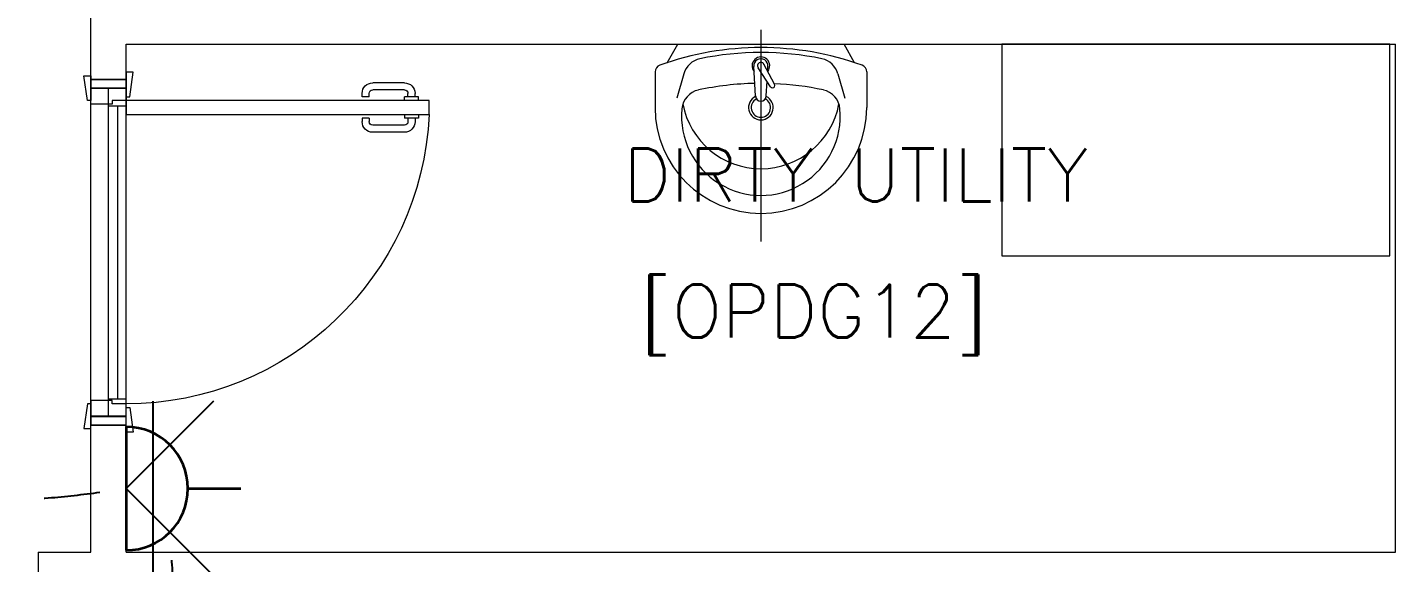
# Model space of a CAD drawing. Header units: inches. Extents: x -12418 to 57169, y -29325 to 19878.
# Drawn here: x 10218 to 14098, y -10047 to -8530 of the extents above; entities that cross this region are included whole.
import ezdxf
from ezdxf.enums import TextEntityAlignment as Align

# ---------------------------------------------------------------- set-up
doc = ezdxf.new("R2010")
doc.units = ezdxf.units.IN
doc.header["$LTSCALE"] = 25
doc.header["$MEASUREMENT"] = 0
doc.linetypes.add('DASHDOT', pattern=[25.4, 12.7, -6.35, 0, -6.35])
doc.linetypes.add('HIDDEN', pattern=[9.525, 6.35, -3.175])
doc.layers.get('0').update_dxf_attribs({"color": 8})
doc.layers.get('Defpoints').update_dxf_attribs({"color": 8})
for name, color, linetype, lineweight in [('00-Ground Floor$0$72_EGR_BASE_TEXT', 252, 'Continuous', 5), ('00-Ground Floor$0$Aluminum', 251, 'Continuous', 5), ('00-Ground Floor$0$LOADING', 253, 'Continuous', 5), ('00-Ground Floor$0$SANIT', 250, 'Continuous', 5), ('00-Ground Floor$0$Walls', 251, 'Continuous', 5), ('00-Ground Floor$0$Wooden Joinery', 251, 'Continuous', 5), ('E-LITE-CLNG-CNDT', 6, 'DASHDOT', 35), ('E-LITE-EXIT-NUMB', 6, 'Continuous', 25), ('E-POWR-FLOR-CNDT', 6, 'HIDDEN', 25), ('E-POWR-WALL @ 100', 4, 'Continuous', 35)]:
    doc.layers.add(name, color=color, linetype=linetype, lineweight=lineweight)
doc.styles.add('00-Ground Floor$0$SIMPLEX', font='SIMPLEX.shx', dxfattribs={"height": 150})
doc.styles.add('DC_Simplex', font='SIMPLEX.shx', dxfattribs={"width": 0.7})

# ---------------------------------------------------------------- blocks, each defined once
blk = doc.blocks.new('00-Ground Floor$0$A$C72370EFE')
at = {"layer": '00-Ground Floor$0$Wooden Joinery'}
for p, q in [((-0.01, -0.03), (-0.01, -0.07)), ((0, -0.03), (-0.01, -0.03)), ((0.04, -0.03), (0.05, -0.03)), ((0.05, -0.03), (0.05, -0.07)), ((-0.05, -0.07), (-0.05, -0.16)), ((-0.03, -0.07), (-0.03, -0.16)), ((-0.01, -0.04), (-0.02, -0.04)), ((-0.01, -0.06), (-0.02, -0.06)), ((0, -0.07), (-0.01, -0.07)), ((0.04, -0.07), (0.05, -0.07)), ((0.05, -0.04), (0.06, -0.04)), ((0.05, -0.06), (0.06, -0.06)), ((0.07, -0.07), (0.07, -0.16)), ((0.09, -0.07), (0.09, -0.16)), ((-0.01, -0.17), (-0.02, -0.17)), ((-0.01, -0.19), (-0.02, -0.19)), ((-0.01, -0.17), (-0.01, -0.19)), ((0.05, -0.17), (0.06, -0.17)), ((0.05, -0.17), (0.05, -0.19)), ((0.05, -0.19), (0.06, -0.19))]:
    blk.add_line(p, q, dxfattribs=at)
for centre, radius, start, end in [((-0.02, -0.07), 0.03, 90, 180), ((-0.02, -0.07), 0.01, 90, 180), ((0.06, -0.07), 0.03, 0, 90), ((0.06, -0.07), 0.01, 0, 90), ((-0.02, -0.16), 0.03, 180, 270), ((-0.02, -0.16), 0.01, 180, 270), ((0.06, -0.16), 0.01, 270, 0), ((0.06, -0.16), 0.03, 270, 0)]:
    blk.add_arc(centre, radius, start, end, dxfattribs=at)
blk = doc.blocks.new('00-Ground Floor$0$A$C5DAD61B4')
at = {"layer": '00-Ground Floor$0$Wooden Joinery'}
for points in [[(80, 959.1), (80, 969.1), (10, 979.1), (10, 959.1)], [(940, 959.1), (940, 969.1), (1010, 979.1), (1010, 959.1)], [(70, 859.1), (70, 849.1), (0, 839.1), (0, 859.1)], [(120, 859.1), (120, 0), (80, 0), (80, 859.1)], [(950, 859.1), (950, 849.1), (1020, 839.1), (1020, 859.1)]]:
    blk.add_lwpolyline(points, close=True, dxfattribs=at)
for points in [[(45, 859.1), (45, 959.1), (20, 959.1), (20, 859.1), (45, 859.1)], [(45, 859.1), (80, 859.1), (80, 899.1), (90, 899.1), (90, 959.1), (45, 959.1), (45, 859.1)], [(975, 859.1), (940, 859.1), (940, 899.1), (930, 899.1), (930, 959.1), (975, 959.1), (975, 859.1)], [(975, 859.1), (975, 959.1), (1000, 959.1), (1000, 859.1), (975, 859.1)]]:
    blk.add_lwpolyline(points, dxfattribs=at)
blk.add_arc((80, 859.1), 860, 272.666, 0, dxfattribs=at)
at = {"layer": '00-Ground Floor$0$Wooden Joinery', "xscale": 999.9999999998854, "yscale": 999.9999999998854, "zscale": 999.9999999998854, "rotation": 180}
blk.add_blockref('00-Ground Floor$0$A$C72370EFE', (120, 0), dxfattribs=at)
blk = doc.blocks.new('00-Ground Floor$0$A$C76ae8329')
at = {"layer": '00-Ground Floor$0$Aluminum'}
for p, q in [((202.1, 404.6), (1182.1, 404.6)), ((227.1, 404.6), (227.1, 304.6)), ((1157.1, 404.6), (1157.1, 304.6)), ((227.1, 354.6), (1157.1, 354.6)), ((277.1, 354.6), (277.1, 304.6)), ((1107.1, 354.6), (1107.1, 304.6)), ((1107.1, 329.6), (277.1, 329.6)), ((202.1, 304.6), (1182.1, 304.6))]:
    blk.add_line(p, q, dxfattribs=at)
at = {"layer": '00-Ground Floor$0$Walls'}
for p, q in [((202.1, 304.6), (202.1, 404.6)), ((202.1, 304.6), (202.1, 404.6)), ((202.1, 404.6), (202.1, 304.6)), ((1182.1, 304.6), (1182.1, 404.6)), ((1182.1, 304.6), (1182.1, 404.6)), ((1182.1, 404.6), (1182.1, 304.6))]:
    blk.add_line(p, q, dxfattribs=at)
blk = doc.blocks.new('00-Ground Floor$0$lav-manta 60')
at = {"layer": '00-Ground Floor$0$SANIT'}
for p, q in [((0, 0.04), (0, -0.56)), ((-0.2658, -0.0529), (-0.2358, 0)), ((-0.2358, 0), (0.2358, 0)), ((0.2658, -0.0529), (0.2358, 0)), ((-0.015, -0.1473), (-0.0199, -0.064)), ((0.0274, -0.121), (-0.0078, -0.0673)), ((0.0389, -0.1142), (0.0087, -0.0575)), ((0.0191, -0.077), (0.0199, -0.064)), ((-0.3, -0.0789), (-0.3, -0.18)), ((-0.2185, -0.0841), (-0.2383, -0.1537)), ((0.015, -0.1473), (0.0174, -0.1057)), ((0.2185, -0.0841), (0.2383, -0.1537)), ((0.3, -0.0789), (0.3, -0.18))]:
    blk.add_line(p, q, dxfattribs=at)
for centre, radius, start, end in [((0, -0.8557), 0.8457, 70.1771, 109.8229), ((0, -0.8696), 0.8457, 78.1914, 101.8086), ((0, -0.0617), 0.025, 320.7474, 220.368), ((-0.28, -0.0789), 0.02, 109.8229, 180), ((-0.1608, -0.1006), 0.06, 101.8086, 164.0794), ((0, -0.0617), 0.02, 353.2671, 186.682), ((0, -0.0617), 0.00966, 25.4127, 215.9577), ((0.1608, -0.1006), 0.06, 15.9206, 78.1914), ((0.28, -0.0789), 0.02, 0, 70.1771), ((0, -0.9572), 0.8457, 91.1572, 102.0883), ((0, -0.9572), 0.8457, 88.5486, 88.844), ((0.0332, -0.1176), 0.00666, 210.6852, 30.6852), ((0, -0.9572), 0.8457, 77.9117, 87.4274), ((-0.1645, -0.189), 0.06, 102.0883, 174.8142), ((0, -0.18), 0.035, 115.3106, 64.6894), ((0, -0.1473), 0.015, 180, 0), ((0.1645, -0.189), 0.06, 5.1858, 77.9117), ((0, -0.18), 0.3, 180, 0), ((0, -0.2039), 0.2252, 174.8142, 5.1858), ((0, -0.1282), 0.2252, 190.6097, 349.3903), ((0, -0.18), 0.0275, 117.1496, 62.8504)]:
    blk.add_arc(centre, radius, start, end, dxfattribs=at)
blk = doc.blocks.new('00-Ground Floor')
at = {"layer": '00-Ground Floor$0$LOADING', "elevation": 0}
blk.add_lwpolyline([(12981.1, -8577.4), (12981.1, -9177.4), (14081.1, -9177.4), (14081.1, -8577.4)], close=True, dxfattribs=at)
at = {"layer": '00-Ground Floor$0$Walls'}
for p, q in [((10397.9, -8677.4, 0), (10397.9, -7547.4, 0)), ((10497.9, -8677.4, 0), (10497.9, -8577.4, 0)), ((10497.9, -8577.4, 0), (14097.9, -8577.4, 0)), ((14097.9, -10017.4, 0), (14097.9, -8577.4, 0)), ((10397.9, -8677.4, 0), (10497.9, -8677.4, 0)), ((10397.9, -10017.4, 0), (10397.9, -9657.4, 0)), ((10397.9, -9657.4, 0), (10497.9, -9657.4, 0)), ((10497.9, -10017.4, 0), (10497.9, -9657.4, 0)), ((10247.9, -10017.4, 0), (10397.9, -10017.4, 0)), ((10247.9, -10017.4, 0), (10247.9, -10117.4, 0)), ((10497.9, -10017.4, 0), (14097.9, -10017.4, 0))]:
    blk.add_line(p, q, dxfattribs=at)
at = {"rotation": 90}
blk.add_blockref('00-Ground Floor$0$A$C76ae8329', (10802.6, -9859.9, 0), dxfattribs=at)
at = {"layer": '00-Ground Floor$0$SANIT', "xscale": 1000.000000000223, "yscale": 1000.000000000223, "zscale": 1000.000000000223}
blk.add_blockref('00-Ground Floor$0$lav-manta 60', (12297.9, -8577.4, 0), dxfattribs=at)
at = {"layer": '00-Ground Floor$0$Wooden Joinery', "xscale": -1, "rotation": 90}
blk.add_blockref('00-Ground Floor$0$A$C5DAD61B4', (11357, -8657.4, 0), dxfattribs=at)
at = {"layer": '00-Ground Floor$0$72_EGR_BASE_TEXT', "char_height": 150, "attachment_point": 2, "style": '00-Ground Floor$0$SIMPLEX'}
for s, insert in [('DIRTY UTILITY', (12566.6, -8873.7)), ('[OPDG12]', (12448.1, -9259.5, 0))]:
    blk.add_mtext(s, dxfattribs=dict(at, insert=insert))
blk = doc.blocks.new('*U46')
blk.add_line((0, -1.75), (0, -3.25))
blk.add_lwpolyline([(-1.75, 0, 1), (1.75, 0)], format="xyb", close=True)
at = {"layer": 'Defpoints'}
for p, q in [((-2.475, -2.475), (0, 0)), ((2.475, -2.475), (0, 0)), ((2.475, -0.758), (-2.475, -0.758))]:
    blk.add_line(p, q, dxfattribs=at)
at = {"layer": 'E-LITE-EXIT-NUMB', "style": 'DC_Simplex', "width": 0.7, "flags": 8}
blk.add_attdef('TYPE', text='', height=2, rotation=360, dxfattribs=at).set_placement((-2.682, 5.238), align=Align.RIGHT)
blk.add_attdef('CIRCUIT', (2.682, 5.238), '', height=2, rotation=360, dxfattribs=at)

msp = doc.modelspace()

# ---------------------------------------------------------------- linework, layer by layer
at = {"layer": 'E-POWR-FLOR-CNDT', "elevation": 0}
for points in [[(10497.9, -9837.4, -0.088159), (9317.3, -9810.2, -0.088159)], [(10534.2, -11143.7, 0.078693), (10621.7, -9961.2, 3.194152)]]:
    msp.add_lwpolyline(points, format="xyb", dxfattribs=at)

# ---------------------------------------------------------------- block references
at = {"layer": 'E-LITE-CLNG-CNDT'}
msp.add_blockref('00-Ground Floor', (0, 0), dxfattribs=at)
at = {"layer": 'E-POWR-WALL @ 100', "xscale": 100, "yscale": 100, "zscale": 100, "rotation": 90.00000000000001}
msp.add_blockref('*U46', (10497.9, -9837.4, 0), dxfattribs=at)

doc.saveas('drawing.dxf')
